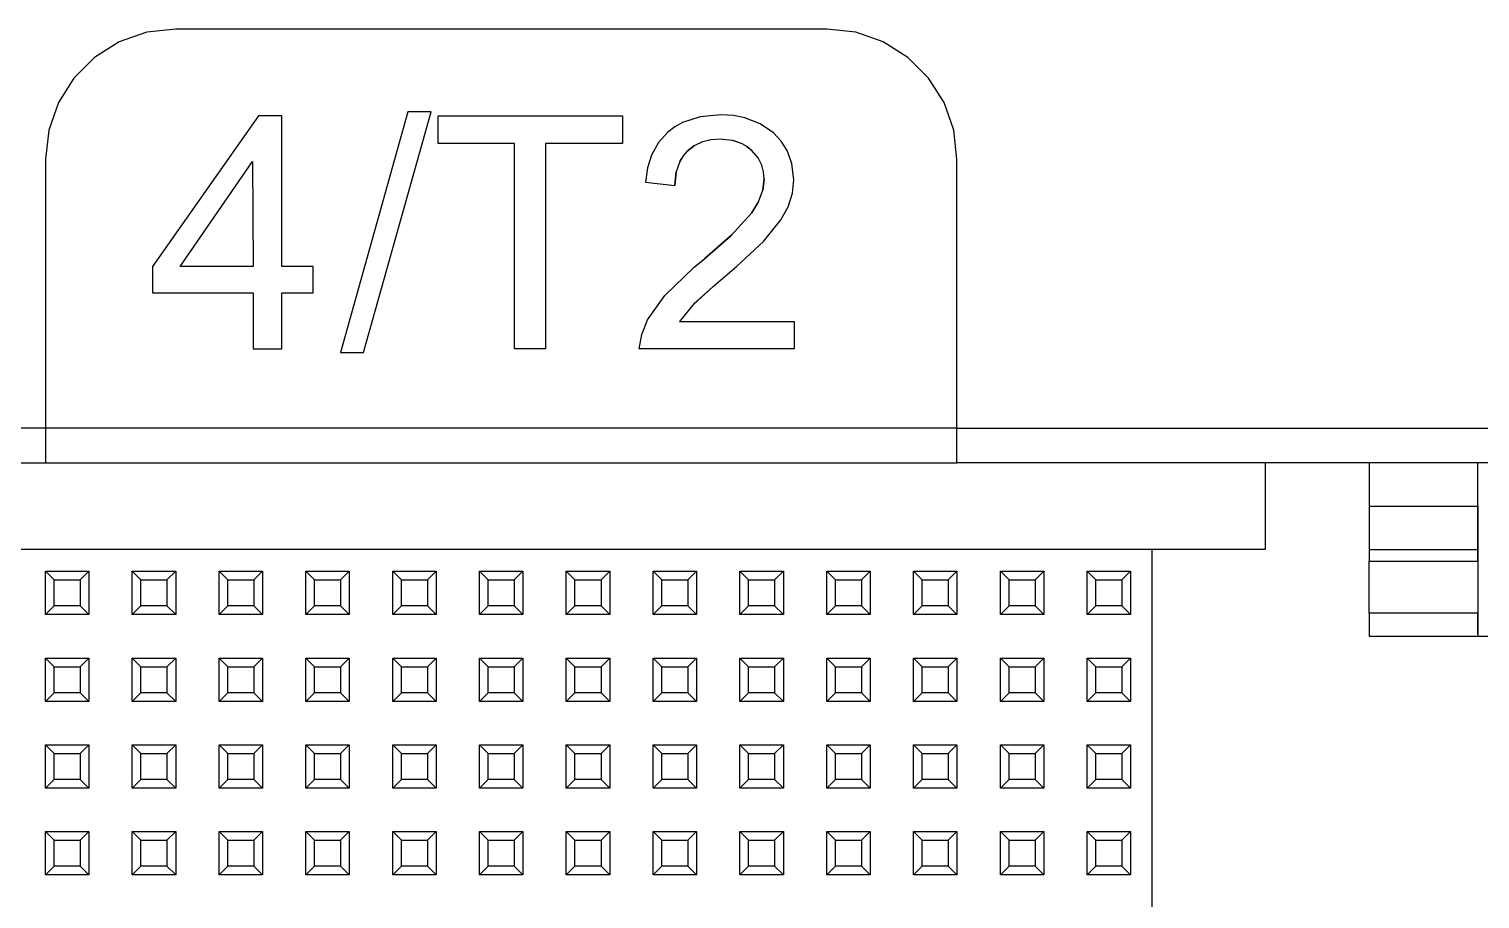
# Model space of a CAD drawing. Header units: millimetres. Extents: x 0 to 156, y 0 to 155.
# Drawn here: x 67.12 to 100.55, y 24.45 to 44.5 of the extents above; entities that cross this region are included whole.
import ezdxf

# ---------------------------------------------------------------- set-up
doc = ezdxf.new("R2010")
doc.units = ezdxf.units.MM

# ---------------------------------------------------------------- blocks, each defined once
blk = doc.blocks.new('CHINT_70dbcf6fe7c4519691b3c42ff544d895_FACE_0')
at = {"color": 7, "linetype": 'CONTINUOUS', "true_color": 0x40d9ff}
for p, q in [((82.545, 41.861), (82.647, 41.909)), ((82.764, 41.937), (82.836, 41.954)), ((83.324, 41.939), (83.443, 41.897)), ((83.543, 41.862), (83.616, 41.819)), ((83.662, 41.793), (83.77, 41.706)), ((82.117, 41.449), (82.154, 41.511)), ((81.999, 40.893), (82.033, 41.207)), ((84.06, 41.043), (84.027, 40.785)), ((83.927, 40.52), (83.763, 40.252)), ((83.312, 39.758), (82.694, 39.213)), ((82.423, 38.145), (82.881, 38.568)), ((88.5, 35.3), (67.5, 35.3)), ((67.5, 35.3), (67.5, 34.5)), ((88.5, 34.5), (88.5, 35.3)), ((67.5, 34.5), (88.5, 34.5)), ((100.5, 33.5), (100.5, 34.5)), ((98, 32.5), (100.5, 32.5)), ((67.7, 31.8), (67.5, 32)), ((67.5, 31), (67.5, 32)), ((67.5, 32), (68.5, 32)), ((67.7, 31.8), (68.3, 31.8)), ((67.7, 31.2), (67.7, 31.8)), ((68.3, 31.8), (68.5, 32)), ((68.3, 31.8), (68.3, 31.2)), ((68.5, 32), (68.5, 31)), ((69.7, 31.8), (69.5, 32)), ((69.5, 31), (69.5, 32)), ((69.5, 32), (70.5, 32)), ((69.7, 31.8), (70.3, 31.8)), ((69.7, 31.2), (69.7, 31.8)), ((70.3, 31.8), (70.5, 32)), ((70.3, 31.8), (70.3, 31.2)), ((70.5, 32), (70.5, 31)), ((71.7, 31.8), (71.5, 32)), ((71.5, 31), (71.5, 32)), ((71.5, 32), (72.5, 32)), ((71.7, 31.8), (72.3, 31.8)), ((71.7, 31.2), (71.7, 31.8)), ((72.3, 31.8), (72.5, 32)), ((72.3, 31.8), (72.3, 31.2)), ((72.5, 32), (72.5, 31)), ((73.7, 31.8), (73.5, 32)), ((73.5, 31), (73.5, 32)), ((73.5, 32), (74.5, 32)), ((73.7, 31.8), (74.3, 31.8)), ((73.7, 31.2), (73.7, 31.8)), ((74.3, 31.8), (74.5, 32)), ((74.3, 31.8), (74.3, 31.2)), ((74.5, 32), (74.5, 31)), ((75.7, 31.8), (75.5, 32)), ((75.5, 31), (75.5, 32)), ((75.5, 32), (76.5, 32)), ((75.7, 31.8), (76.3, 31.8)), ((75.7, 31.2), (75.7, 31.8)), ((76.3, 31.8), (76.5, 32)), ((76.3, 31.8), (76.3, 31.2)), ((76.5, 32), (76.5, 31)), ((77.7, 31.8), (77.5, 32)), ((77.5, 31), (77.5, 32)), ((77.5, 32), (78.5, 32)), ((77.7, 31.8), (78.3, 31.8)), ((77.7, 31.2), (77.7, 31.8)), ((78.3, 31.8), (78.5, 32)), ((78.3, 31.8), (78.3, 31.2)), ((78.5, 32), (78.5, 31)), ((79.7, 31.8), (79.5, 32)), ((79.5, 31), (79.5, 32)), ((79.5, 32), (80.5, 32)), ((79.7, 31.8), (80.3, 31.8)), ((79.7, 31.2), (79.7, 31.8)), ((80.3, 31.8), (80.5, 32)), ((80.3, 31.8), (80.3, 31.2)), ((80.5, 32), (80.5, 31)), ((81.7, 31.8), (81.5, 32)), ((81.5, 31), (81.5, 32)), ((81.5, 32), (82.5, 32)), ((81.7, 31.8), (82.3, 31.8)), ((81.7, 31.2), (81.7, 31.8)), ((82.3, 31.8), (82.5, 32)), ((82.3, 31.8), (82.3, 31.2)), ((82.5, 32), (82.5, 31)), ((83.7, 31.8), (83.5, 32)), ((83.5, 31), (83.5, 32)), ((83.5, 32), (84.5, 32)), ((83.7, 31.8), (84.3, 31.8)), ((83.7, 31.2), (83.7, 31.8)), ((84.3, 31.8), (84.5, 32)), ((84.3, 31.8), (84.3, 31.2)), ((84.5, 32), (84.5, 31)), ((85.7, 31.8), (85.5, 32)), ((85.5, 31), (85.5, 32)), ((85.5, 32), (86.5, 32)), ((85.7, 31.8), (86.3, 31.8)), ((85.7, 31.2), (85.7, 31.8)), ((86.3, 31.8), (86.5, 32)), ((86.3, 31.8), (86.3, 31.2)), ((86.5, 32), (86.5, 31)), ((87.7, 31.8), (87.5, 32)), ((87.5, 31), (87.5, 32)), ((87.5, 32), (88.5, 32)), ((87.7, 31.8), (88.3, 31.8)), ((87.7, 31.2), (87.7, 31.8)), ((88.3, 31.8), (88.5, 32)), ((88.3, 31.8), (88.3, 31.2)), ((88.5, 32), (88.5, 31)), ((89.7, 31.8), (89.5, 32)), ((89.5, 31), (89.5, 32)), ((89.5, 32), (90.5, 32)), ((89.7, 31.8), (90.3, 31.8)), ((89.7, 31.2), (89.7, 31.8)), ((90.3, 31.8), (90.5, 32)), ((90.3, 31.8), (90.3, 31.2)), ((90.5, 32), (90.5, 31)), ((91.7, 31.8), (91.5, 32)), ((91.5, 31), (91.5, 32)), ((91.5, 32), (92.5, 32)), ((91.7, 31.8), (92.3, 31.8)), ((91.7, 31.2), (91.7, 31.8)), ((92.3, 31.8), (92.5, 32)), ((92.3, 31.8), (92.3, 31.2)), ((92.5, 32), (92.5, 31)), ((67.7, 31.2), (67.5, 31)), ((68.3, 31.2), (67.7, 31.2)), ((68.3, 31.2), (68.5, 31)), ((69.7, 31.2), (69.5, 31)), ((70.3, 31.2), (69.7, 31.2)), ((70.3, 31.2), (70.5, 31)), ((71.7, 31.2), (71.5, 31)), ((72.3, 31.2), (71.7, 31.2)), ((72.3, 31.2), (72.5, 31)), ((73.7, 31.2), (73.5, 31)), ((74.3, 31.2), (73.7, 31.2)), ((74.3, 31.2), (74.5, 31)), ((75.7, 31.2), (75.5, 31)), ((76.3, 31.2), (75.7, 31.2)), ((76.3, 31.2), (76.5, 31)), ((77.7, 31.2), (77.5, 31)), ((78.3, 31.2), (77.7, 31.2)), ((78.3, 31.2), (78.5, 31)), ((79.7, 31.2), (79.5, 31)), ((80.3, 31.2), (79.7, 31.2)), ((80.3, 31.2), (80.5, 31)), ((81.7, 31.2), (81.5, 31)), ((82.3, 31.2), (81.7, 31.2)), ((82.3, 31.2), (82.5, 31)), ((83.7, 31.2), (83.5, 31)), ((84.3, 31.2), (83.7, 31.2)), ((84.3, 31.2), (84.5, 31)), ((85.7, 31.2), (85.5, 31)), ((86.3, 31.2), (85.7, 31.2)), ((86.3, 31.2), (86.5, 31)), ((87.7, 31.2), (87.5, 31)), ((88.3, 31.2), (87.7, 31.2)), ((88.3, 31.2), (88.5, 31)), ((89.7, 31.2), (89.5, 31)), ((90.3, 31.2), (89.7, 31.2)), ((90.3, 31.2), (90.5, 31)), ((91.7, 31.2), (91.5, 31)), ((92.3, 31.2), (91.7, 31.2)), ((92.3, 31.2), (92.5, 31)), ((68.5, 31), (67.5, 31)), ((70.5, 31), (69.5, 31)), ((72.5, 31), (71.5, 31)), ((74.5, 31), (73.5, 31)), ((76.5, 31), (75.5, 31)), ((78.5, 31), (77.5, 31)), ((80.5, 31), (79.5, 31)), ((82.5, 31), (81.5, 31)), ((84.5, 31), (83.5, 31)), ((86.5, 31), (85.5, 31)), ((88.5, 31), (87.5, 31)), ((90.5, 31), (89.5, 31)), ((92.5, 31), (91.5, 31)), ((67.7, 29.8), (67.5, 30)), ((67.5, 29), (67.5, 30)), ((67.5, 30), (68.5, 30)), ((67.7, 29.8), (68.3, 29.8)), ((67.7, 29.2), (67.7, 29.8)), ((68.3, 29.8), (68.5, 30)), ((68.3, 29.8), (68.3, 29.2)), ((68.5, 30), (68.5, 29)), ((69.7, 29.8), (69.5, 30)), ((69.5, 29), (69.5, 30)), ((69.5, 30), (70.5, 30)), ((69.7, 29.8), (70.3, 29.8)), ((69.7, 29.2), (69.7, 29.8)), ((70.3, 29.8), (70.5, 30)), ((70.3, 29.8), (70.3, 29.2)), ((70.5, 30), (70.5, 29)), ((71.7, 29.8), (71.5, 30)), ((71.5, 29), (71.5, 30)), ((71.5, 30), (72.5, 30)), ((71.7, 29.8), (72.3, 29.8)), ((71.7, 29.2), (71.7, 29.8)), ((72.3, 29.8), (72.5, 30)), ((72.3, 29.8), (72.3, 29.2)), ((72.5, 30), (72.5, 29)), ((73.7, 29.8), (73.5, 30)), ((73.5, 29), (73.5, 30)), ((73.5, 30), (74.5, 30)), ((73.7, 29.8), (74.3, 29.8)), ((73.7, 29.2), (73.7, 29.8)), ((74.3, 29.8), (74.5, 30)), ((74.3, 29.8), (74.3, 29.2)), ((74.5, 30), (74.5, 29)), ((75.7, 29.8), (75.5, 30)), ((75.5, 29), (75.5, 30)), ((75.5, 30), (76.5, 30)), ((75.7, 29.8), (76.3, 29.8)), ((75.7, 29.2), (75.7, 29.8)), ((76.3, 29.8), (76.5, 30)), ((76.3, 29.8), (76.3, 29.2)), ((76.5, 30), (76.5, 29)), ((77.7, 29.8), (77.5, 30)), ((77.5, 29), (77.5, 30)), ((77.5, 30), (78.5, 30)), ((77.7, 29.8), (78.3, 29.8)), ((77.7, 29.2), (77.7, 29.8)), ((78.3, 29.8), (78.5, 30)), ((78.3, 29.8), (78.3, 29.2)), ((78.5, 30), (78.5, 29)), ((79.7, 29.8), (79.5, 30)), ((79.5, 29), (79.5, 30)), ((79.5, 30), (80.5, 30)), ((79.7, 29.8), (80.3, 29.8)), ((79.7, 29.2), (79.7, 29.8)), ((80.3, 29.8), (80.5, 30)), ((80.3, 29.8), (80.3, 29.2)), ((80.5, 30), (80.5, 29)), ((81.7, 29.8), (81.5, 30)), ((81.5, 29), (81.5, 30)), ((81.5, 30), (82.5, 30)), ((81.7, 29.8), (82.3, 29.8)), ((81.7, 29.2), (81.7, 29.8)), ((82.3, 29.8), (82.5, 30)), ((82.3, 29.8), (82.3, 29.2)), ((82.5, 30), (82.5, 29)), ((83.7, 29.8), (83.5, 30)), ((83.5, 29), (83.5, 30)), ((83.5, 30), (84.5, 30)), ((83.7, 29.8), (84.3, 29.8)), ((83.7, 29.2), (83.7, 29.8)), ((84.3, 29.8), (84.5, 30)), ((84.3, 29.8), (84.3, 29.2)), ((84.5, 30), (84.5, 29)), ((85.7, 29.8), (85.5, 30)), ((85.5, 29), (85.5, 30)), ((85.5, 30), (86.5, 30)), ((85.7, 29.8), (86.3, 29.8)), ((85.7, 29.2), (85.7, 29.8)), ((86.3, 29.8), (86.5, 30)), ((86.3, 29.8), (86.3, 29.2)), ((86.5, 30), (86.5, 29)), ((87.7, 29.8), (87.5, 30)), ((87.5, 29), (87.5, 30)), ((87.5, 30), (88.5, 30)), ((87.7, 29.8), (88.3, 29.8)), ((87.7, 29.2), (87.7, 29.8)), ((88.3, 29.8), (88.5, 30)), ((88.3, 29.8), (88.3, 29.2)), ((88.5, 30), (88.5, 29)), ((89.7, 29.8), (89.5, 30)), ((89.5, 29), (89.5, 30)), ((89.5, 30), (90.5, 30)), ((89.7, 29.8), (90.3, 29.8)), ((89.7, 29.2), (89.7, 29.8)), ((90.3, 29.8), (90.5, 30)), ((90.3, 29.8), (90.3, 29.2)), ((90.5, 30), (90.5, 29)), ((91.7, 29.8), (91.5, 30)), ((91.5, 29), (91.5, 30)), ((91.5, 30), (92.5, 30)), ((91.7, 29.8), (92.3, 29.8)), ((91.7, 29.2), (91.7, 29.8)), ((92.3, 29.8), (92.5, 30)), ((92.3, 29.8), (92.3, 29.2)), ((92.5, 30), (92.5, 29)), ((67.7, 29.2), (67.5, 29)), ((68.3, 29.2), (67.7, 29.2)), ((68.3, 29.2), (68.5, 29)), ((69.7, 29.2), (69.5, 29)), ((70.3, 29.2), (69.7, 29.2)), ((70.3, 29.2), (70.5, 29)), ((71.7, 29.2), (71.5, 29)), ((72.3, 29.2), (71.7, 29.2)), ((72.3, 29.2), (72.5, 29)), ((73.7, 29.2), (73.5, 29)), ((74.3, 29.2), (73.7, 29.2)), ((74.3, 29.2), (74.5, 29)), ((75.7, 29.2), (75.5, 29)), ((76.3, 29.2), (75.7, 29.2)), ((76.3, 29.2), (76.5, 29)), ((77.7, 29.2), (77.5, 29)), ((78.3, 29.2), (77.7, 29.2)), ((78.3, 29.2), (78.5, 29)), ((79.7, 29.2), (79.5, 29)), ((80.3, 29.2), (79.7, 29.2)), ((80.3, 29.2), (80.5, 29)), ((81.7, 29.2), (81.5, 29)), ((82.3, 29.2), (81.7, 29.2)), ((82.3, 29.2), (82.5, 29)), ((83.7, 29.2), (83.5, 29)), ((84.3, 29.2), (83.7, 29.2)), ((84.3, 29.2), (84.5, 29)), ((85.7, 29.2), (85.5, 29)), ((86.3, 29.2), (85.7, 29.2)), ((86.3, 29.2), (86.5, 29)), ((87.7, 29.2), (87.5, 29)), ((88.3, 29.2), (87.7, 29.2)), ((88.3, 29.2), (88.5, 29)), ((89.7, 29.2), (89.5, 29)), ((90.3, 29.2), (89.7, 29.2)), ((90.3, 29.2), (90.5, 29)), ((91.7, 29.2), (91.5, 29)), ((92.3, 29.2), (91.7, 29.2)), ((92.3, 29.2), (92.5, 29)), ((68.5, 29), (67.5, 29)), ((70.5, 29), (69.5, 29)), ((72.5, 29), (71.5, 29)), ((74.5, 29), (73.5, 29)), ((76.5, 29), (75.5, 29)), ((78.5, 29), (77.5, 29)), ((80.5, 29), (79.5, 29)), ((82.5, 29), (81.5, 29)), ((84.5, 29), (83.5, 29)), ((86.5, 29), (85.5, 29)), ((88.5, 29), (87.5, 29)), ((90.5, 29), (89.5, 29)), ((92.5, 29), (91.5, 29)), ((67.7, 27.8), (67.5, 28)), ((67.5, 27), (67.5, 28)), ((67.5, 28), (68.5, 28)), ((67.7, 27.8), (68.3, 27.8)), ((67.7, 27.2), (67.7, 27.8)), ((68.3, 27.8), (68.5, 28)), ((68.3, 27.8), (68.3, 27.2)), ((68.5, 28), (68.5, 27)), ((69.7, 27.8), (69.5, 28)), ((69.5, 27), (69.5, 28)), ((69.5, 28), (70.5, 28)), ((69.7, 27.8), (70.3, 27.8)), ((69.7, 27.2), (69.7, 27.8)), ((70.3, 27.8), (70.5, 28)), ((70.3, 27.8), (70.3, 27.2)), ((70.5, 28), (70.5, 27)), ((71.7, 27.8), (71.5, 28)), ((71.5, 27), (71.5, 28)), ((71.5, 28), (72.5, 28)), ((71.7, 27.8), (72.3, 27.8)), ((71.7, 27.2), (71.7, 27.8)), ((72.3, 27.8), (72.5, 28)), ((72.3, 27.8), (72.3, 27.2)), ((72.5, 28), (72.5, 27)), ((73.7, 27.8), (73.5, 28)), ((73.5, 27), (73.5, 28)), ((73.5, 28), (74.5, 28)), ((73.7, 27.8), (74.3, 27.8)), ((73.7, 27.2), (73.7, 27.8)), ((74.3, 27.8), (74.5, 28)), ((74.3, 27.8), (74.3, 27.2)), ((74.5, 28), (74.5, 27)), ((75.7, 27.8), (75.5, 28)), ((75.5, 27), (75.5, 28)), ((75.5, 28), (76.5, 28)), ((75.7, 27.8), (76.3, 27.8)), ((75.7, 27.2), (75.7, 27.8)), ((76.3, 27.8), (76.5, 28)), ((76.3, 27.8), (76.3, 27.2)), ((76.5, 28), (76.5, 27)), ((77.7, 27.8), (77.5, 28)), ((77.5, 27), (77.5, 28)), ((77.5, 28), (78.5, 28)), ((77.7, 27.8), (78.3, 27.8)), ((77.7, 27.2), (77.7, 27.8)), ((78.3, 27.8), (78.5, 28)), ((78.3, 27.8), (78.3, 27.2)), ((78.5, 28), (78.5, 27)), ((79.7, 27.8), (79.5, 28)), ((79.5, 27), (79.5, 28)), ((79.5, 28), (80.5, 28)), ((79.7, 27.8), (80.3, 27.8)), ((79.7, 27.2), (79.7, 27.8)), ((80.3, 27.8), (80.5, 28)), ((80.3, 27.8), (80.3, 27.2)), ((80.5, 28), (80.5, 27)), ((81.7, 27.8), (81.5, 28)), ((81.5, 27), (81.5, 28)), ((81.5, 28), (82.5, 28)), ((81.7, 27.8), (82.3, 27.8)), ((81.7, 27.2), (81.7, 27.8)), ((82.3, 27.8), (82.5, 28)), ((82.3, 27.8), (82.3, 27.2)), ((82.5, 28), (82.5, 27)), ((83.7, 27.8), (83.5, 28)), ((83.5, 27), (83.5, 28)), ((83.5, 28), (84.5, 28)), ((83.7, 27.8), (84.3, 27.8)), ((83.7, 27.2), (83.7, 27.8)), ((84.3, 27.8), (84.5, 28)), ((84.3, 27.8), (84.3, 27.2)), ((84.5, 28), (84.5, 27)), ((85.7, 27.8), (85.5, 28)), ((85.5, 27), (85.5, 28)), ((85.5, 28), (86.5, 28)), ((85.7, 27.8), (86.3, 27.8)), ((85.7, 27.2), (85.7, 27.8)), ((86.3, 27.8), (86.5, 28)), ((86.3, 27.8), (86.3, 27.2)), ((86.5, 28), (86.5, 27)), ((87.7, 27.8), (87.5, 28)), ((87.5, 27), (87.5, 28)), ((87.5, 28), (88.5, 28)), ((87.7, 27.8), (88.3, 27.8)), ((87.7, 27.2), (87.7, 27.8)), ((88.3, 27.8), (88.5, 28)), ((88.3, 27.8), (88.3, 27.2)), ((88.5, 28), (88.5, 27)), ((89.7, 27.8), (89.5, 28)), ((89.5, 27), (89.5, 28)), ((89.5, 28), (90.5, 28)), ((89.7, 27.8), (90.3, 27.8)), ((89.7, 27.2), (89.7, 27.8)), ((90.3, 27.8), (90.5, 28)), ((90.3, 27.8), (90.3, 27.2)), ((90.5, 28), (90.5, 27)), ((91.7, 27.8), (91.5, 28)), ((91.5, 27), (91.5, 28)), ((91.5, 28), (92.5, 28)), ((91.7, 27.8), (92.3, 27.8)), ((91.7, 27.2), (91.7, 27.8)), ((92.3, 27.8), (92.5, 28)), ((92.3, 27.8), (92.3, 27.2)), ((92.5, 28), (92.5, 27)), ((67.7, 27.2), (67.5, 27)), ((68.3, 27.2), (67.7, 27.2)), ((68.3, 27.2), (68.5, 27)), ((69.7, 27.2), (69.5, 27)), ((70.3, 27.2), (69.7, 27.2)), ((70.3, 27.2), (70.5, 27)), ((71.7, 27.2), (71.5, 27)), ((72.3, 27.2), (71.7, 27.2)), ((72.3, 27.2), (72.5, 27)), ((73.7, 27.2), (73.5, 27)), ((74.3, 27.2), (73.7, 27.2)), ((74.3, 27.2), (74.5, 27)), ((75.7, 27.2), (75.5, 27)), ((76.3, 27.2), (75.7, 27.2)), ((76.3, 27.2), (76.5, 27)), ((77.7, 27.2), (77.5, 27)), ((78.3, 27.2), (77.7, 27.2)), ((78.3, 27.2), (78.5, 27)), ((79.7, 27.2), (79.5, 27)), ((80.3, 27.2), (79.7, 27.2)), ((80.3, 27.2), (80.5, 27)), ((81.7, 27.2), (81.5, 27)), ((82.3, 27.2), (81.7, 27.2)), ((82.3, 27.2), (82.5, 27)), ((83.7, 27.2), (83.5, 27)), ((84.3, 27.2), (83.7, 27.2)), ((84.3, 27.2), (84.5, 27)), ((85.7, 27.2), (85.5, 27)), ((86.3, 27.2), (85.7, 27.2)), ((86.3, 27.2), (86.5, 27)), ((87.7, 27.2), (87.5, 27)), ((88.3, 27.2), (87.7, 27.2)), ((88.3, 27.2), (88.5, 27)), ((89.7, 27.2), (89.5, 27)), ((90.3, 27.2), (89.7, 27.2)), ((90.3, 27.2), (90.5, 27)), ((91.7, 27.2), (91.5, 27)), ((92.3, 27.2), (91.7, 27.2)), ((92.3, 27.2), (92.5, 27)), ((68.5, 27), (67.5, 27)), ((70.5, 27), (69.5, 27)), ((72.5, 27), (71.5, 27)), ((74.5, 27), (73.5, 27)), ((76.5, 27), (75.5, 27)), ((78.5, 27), (77.5, 27)), ((80.5, 27), (79.5, 27)), ((82.5, 27), (81.5, 27)), ((84.5, 27), (83.5, 27)), ((86.5, 27), (85.5, 27)), ((88.5, 27), (87.5, 27)), ((90.5, 27), (89.5, 27)), ((92.5, 27), (91.5, 27)), ((67.7, 25.8), (67.5, 26)), ((67.5, 25), (67.5, 26)), ((67.5, 26), (68.5, 26)), ((67.7, 25.8), (68.3, 25.8)), ((67.7, 25.2), (67.7, 25.8)), ((68.3, 25.8), (68.5, 26)), ((68.3, 25.8), (68.3, 25.2)), ((68.5, 26), (68.5, 25)), ((69.7, 25.8), (69.5, 26)), ((69.5, 25), (69.5, 26)), ((69.5, 26), (70.5, 26)), ((69.7, 25.8), (70.3, 25.8)), ((69.7, 25.2), (69.7, 25.8)), ((70.3, 25.8), (70.5, 26)), ((70.3, 25.8), (70.3, 25.2)), ((70.5, 26), (70.5, 25)), ((71.7, 25.8), (71.5, 26)), ((71.5, 25), (71.5, 26)), ((71.5, 26), (72.5, 26)), ((71.7, 25.8), (72.3, 25.8)), ((71.7, 25.2), (71.7, 25.8)), ((72.3, 25.8), (72.5, 26)), ((72.3, 25.8), (72.3, 25.2)), ((72.5, 26), (72.5, 25)), ((73.7, 25.8), (73.5, 26)), ((73.5, 25), (73.5, 26)), ((73.5, 26), (74.5, 26)), ((73.7, 25.8), (74.3, 25.8)), ((73.7, 25.2), (73.7, 25.8)), ((74.3, 25.8), (74.5, 26)), ((74.3, 25.8), (74.3, 25.2)), ((74.5, 26), (74.5, 25)), ((75.7, 25.8), (75.5, 26)), ((75.5, 25), (75.5, 26)), ((75.5, 26), (76.5, 26)), ((75.7, 25.8), (76.3, 25.8)), ((75.7, 25.2), (75.7, 25.8)), ((76.3, 25.8), (76.5, 26)), ((76.3, 25.8), (76.3, 25.2)), ((76.5, 26), (76.5, 25)), ((77.7, 25.8), (77.5, 26)), ((77.5, 25), (77.5, 26)), ((77.5, 26), (78.5, 26)), ((77.7, 25.8), (78.3, 25.8)), ((77.7, 25.2), (77.7, 25.8)), ((78.3, 25.8), (78.5, 26)), ((78.3, 25.8), (78.3, 25.2)), ((78.5, 26), (78.5, 25)), ((79.7, 25.8), (79.5, 26)), ((79.5, 25), (79.5, 26)), ((79.5, 26), (80.5, 26)), ((79.7, 25.8), (80.3, 25.8)), ((79.7, 25.2), (79.7, 25.8)), ((80.3, 25.8), (80.5, 26)), ((80.3, 25.8), (80.3, 25.2)), ((80.5, 26), (80.5, 25)), ((81.7, 25.8), (81.5, 26)), ((81.5, 25), (81.5, 26)), ((81.5, 26), (82.5, 26)), ((81.7, 25.8), (82.3, 25.8)), ((81.7, 25.2), (81.7, 25.8)), ((82.3, 25.8), (82.5, 26)), ((82.3, 25.8), (82.3, 25.2)), ((82.5, 26), (82.5, 25)), ((83.7, 25.8), (83.5, 26)), ((83.5, 25), (83.5, 26)), ((83.5, 26), (84.5, 26)), ((83.7, 25.8), (84.3, 25.8)), ((83.7, 25.2), (83.7, 25.8)), ((84.3, 25.8), (84.5, 26)), ((84.3, 25.8), (84.3, 25.2)), ((84.5, 26), (84.5, 25)), ((85.7, 25.8), (85.5, 26)), ((85.5, 25), (85.5, 26)), ((85.5, 26), (86.5, 26)), ((85.7, 25.8), (86.3, 25.8)), ((85.7, 25.2), (85.7, 25.8)), ((86.3, 25.8), (86.5, 26)), ((86.3, 25.8), (86.3, 25.2)), ((86.5, 26), (86.5, 25)), ((87.7, 25.8), (87.5, 26)), ((87.5, 25), (87.5, 26)), ((87.5, 26), (88.5, 26)), ((87.7, 25.8), (88.3, 25.8)), ((87.7, 25.2), (87.7, 25.8)), ((88.3, 25.8), (88.5, 26)), ((88.3, 25.8), (88.3, 25.2)), ((88.5, 26), (88.5, 25)), ((89.7, 25.8), (89.5, 26)), ((89.5, 25), (89.5, 26)), ((89.5, 26), (90.5, 26)), ((89.7, 25.8), (90.3, 25.8)), ((89.7, 25.2), (89.7, 25.8)), ((90.3, 25.8), (90.5, 26)), ((90.3, 25.8), (90.3, 25.2)), ((90.5, 26), (90.5, 25)), ((91.7, 25.8), (91.5, 26)), ((91.5, 25), (91.5, 26)), ((91.5, 26), (92.5, 26)), ((91.7, 25.8), (92.3, 25.8)), ((91.7, 25.2), (91.7, 25.8)), ((92.3, 25.8), (92.5, 26)), ((92.3, 25.8), (92.3, 25.2)), ((92.5, 26), (92.5, 25)), ((67.7, 25.2), (67.5, 25)), ((68.3, 25.2), (67.7, 25.2)), ((68.3, 25.2), (68.5, 25)), ((69.7, 25.2), (69.5, 25)), ((70.3, 25.2), (69.7, 25.2)), ((70.3, 25.2), (70.5, 25)), ((71.7, 25.2), (71.5, 25)), ((72.3, 25.2), (71.7, 25.2)), ((72.3, 25.2), (72.5, 25)), ((73.7, 25.2), (73.5, 25)), ((74.3, 25.2), (73.7, 25.2)), ((74.3, 25.2), (74.5, 25)), ((75.7, 25.2), (75.5, 25)), ((76.3, 25.2), (75.7, 25.2)), ((76.3, 25.2), (76.5, 25)), ((77.7, 25.2), (77.5, 25)), ((78.3, 25.2), (77.7, 25.2)), ((78.3, 25.2), (78.5, 25)), ((79.7, 25.2), (79.5, 25)), ((80.3, 25.2), (79.7, 25.2)), ((80.3, 25.2), (80.5, 25)), ((81.7, 25.2), (81.5, 25)), ((82.3, 25.2), (81.7, 25.2)), ((82.3, 25.2), (82.5, 25)), ((83.7, 25.2), (83.5, 25)), ((84.3, 25.2), (83.7, 25.2)), ((84.3, 25.2), (84.5, 25)), ((85.7, 25.2), (85.5, 25)), ((86.3, 25.2), (85.7, 25.2)), ((86.3, 25.2), (86.5, 25)), ((87.7, 25.2), (87.5, 25)), ((88.3, 25.2), (87.7, 25.2)), ((88.3, 25.2), (88.5, 25)), ((89.7, 25.2), (89.5, 25)), ((90.3, 25.2), (89.7, 25.2)), ((90.3, 25.2), (90.5, 25)), ((91.7, 25.2), (91.5, 25)), ((92.3, 25.2), (91.7, 25.2)), ((92.3, 25.2), (92.5, 25)), ((68.5, 25), (67.5, 25)), ((70.5, 25), (69.5, 25)), ((72.5, 25), (71.5, 25)), ((74.5, 25), (73.5, 25)), ((76.5, 25), (75.5, 25)), ((78.5, 25), (77.5, 25)), ((80.5, 25), (79.5, 25)), ((82.5, 25), (81.5, 25)), ((84.5, 25), (83.5, 25)), ((86.5, 25), (85.5, 25)), ((88.5, 25), (87.5, 25)), ((90.5, 25), (89.5, 25)), ((92.5, 25), (91.5, 25))]:
    blk.add_line(p, q, dxfattribs=at)
for points in [[(88.5, 35.3), (88.5, 41.5), (88.425, 42.168), (88.203, 42.802), (87.845, 43.37), (87.37, 43.845), (86.802, 44.203), (86.168, 44.425), (85.5, 44.5), (70.5, 44.5), (69.832, 44.425), (69.198, 44.203), (68.63, 43.845), (68.155, 43.37), (67.797, 42.802), (67.575, 42.168), (67.5, 41.5), (67.5, 35.3)], [(72.946, 37.13), (72.946, 38.415), (73.671, 38.415), (73.671, 39.022), (72.946, 39.022), (72.946, 42.5), (72.405, 42.5), (69.963, 39.022), (69.963, 38.415), (72.287, 38.415), (72.287, 37.13), (72.946, 37.13)], [(74.3, 37.042), (74.831, 37.042), (76.383, 42.588), (75.852, 42.588), (74.3, 37.042)], [(76.548, 42.5), (80.798, 42.5), (80.798, 41.863), (79.022, 41.863), (79.022, 37.13), (78.309, 37.13), (78.309, 41.863), (76.548, 41.863), (76.548, 42.5)], [(82.881, 38.568), (83.423, 39.026), (84.04, 39.602), (84.444, 40.099), (84.609, 40.404), (84.708, 40.712), (84.741, 41.025), (84.698, 41.399), (84.588, 41.7), (84.451, 41.914), (84.272, 42.105), (83.967, 42.317), (83.612, 42.455), (83.348, 42.505), (83.06, 42.522), (82.583, 42.477), (82.177, 42.344), (82, 42.244), (81.841, 42.123), (81.626, 41.882), (81.466, 41.588), (81.374, 41.296), (81.321, 40.966), (81.999, 40.893)], [(82.453, 41.818), (82.288, 41.687), (82.193, 41.575)], [(82.288, 41.687), (82.452, 41.817), (82.646, 41.908), (82.835, 41.954), (83.046, 41.969), (83.326, 41.939), (83.544, 41.862), (83.663, 41.792), (83.77, 41.706)], [(82.288, 41.687), (82.193, 41.576), (82.117, 41.449), (82.033, 41.207), (81.999, 40.893)], [(84.06, 41.043), (84.046, 41.208), (84.006, 41.36), (83.918, 41.533), (83.77, 41.706)], [(84.046, 41.208), (84.005, 41.36), (83.917, 41.534)], [(70.607, 39.022), (72.273, 41.442), (72.287, 39.022), (70.607, 39.022)], [(83.763, 40.252), (83.927, 40.519), (84.027, 40.786), (84.06, 41.043)], [(82.694, 39.213), (83.292, 39.736), (83.763, 40.252)], [(82.881, 38.568), (82.438, 38.163), (82.108, 37.759), (84.748, 37.759), (84.748, 37.126), (81.179, 37.126), (81.238, 37.456), (81.374, 37.792), (81.766, 38.358), (82.449, 39.011), (82.694, 39.213)], [(67.5, 35.3), (49, 35.3), (49, 34.5), (67.5, 34.5)], [(88.5, 35.3), (107, 35.3), (107, 34.5), (88.5, 34.5)], [(95.6, 34.5), (95.6, 32.5), (60.4, 32.5), (60.4, 34.5)], [(98, 34.5), (98, 33.5), (100.5, 33.5)], [(98, 33.5), (98, 33.162), (98, 32.882), (98, 32.673), (98, 32.544), (98, 32.5)], [(100.5, 33.5), (100.5, 30.561), (100.5, 30.5), (103.5, 30.5), (103.5, 30.561), (103.5, 33.5)], [(100.5, 32.5), (100.5, 32.544), (100.5, 32.673), (100.5, 32.882), (100.5, 33.162), (100.5, 33.5)], [(92, 2), (93, 3), (93, 32.5)], [(98, 32.5), (98, 32.47), (98, 32.379), (98, 32.232)], [(100.5, 32.232), (100.5, 32.379), (100.5, 32.47), (100.5, 32.5)], [(98, 31.036), (98, 32.232), (100.5, 32.232), (100.5, 31.036), (98, 31.036)], [(98, 31.036), (98, 30.741), (98, 30.561), (98, 30.5), (100.5, 30.5)], [(100.5, 30.561), (100.5, 30.741), (100.5, 31.036)]]:
    blk.add_lwpolyline(points, dxfattribs=at)
blk = doc.blocks.new('CHINT_70dbcf6fe7c4519691b3c42ff544d895')
at = {"true_color": 0x40d9ff}
blk.add_blockref('CHINT_70dbcf6fe7c4519691b3c42ff544d895_FACE_0', (0, 0), dxfattribs=at)

msp = doc.modelspace()

# ---------------------------------------------------------------- block references
at = {"true_color": 0x40d9ff}
msp.add_blockref('CHINT_70dbcf6fe7c4519691b3c42ff544d895', (0, 0), dxfattribs=at)

doc.saveas('drawing.dxf')
